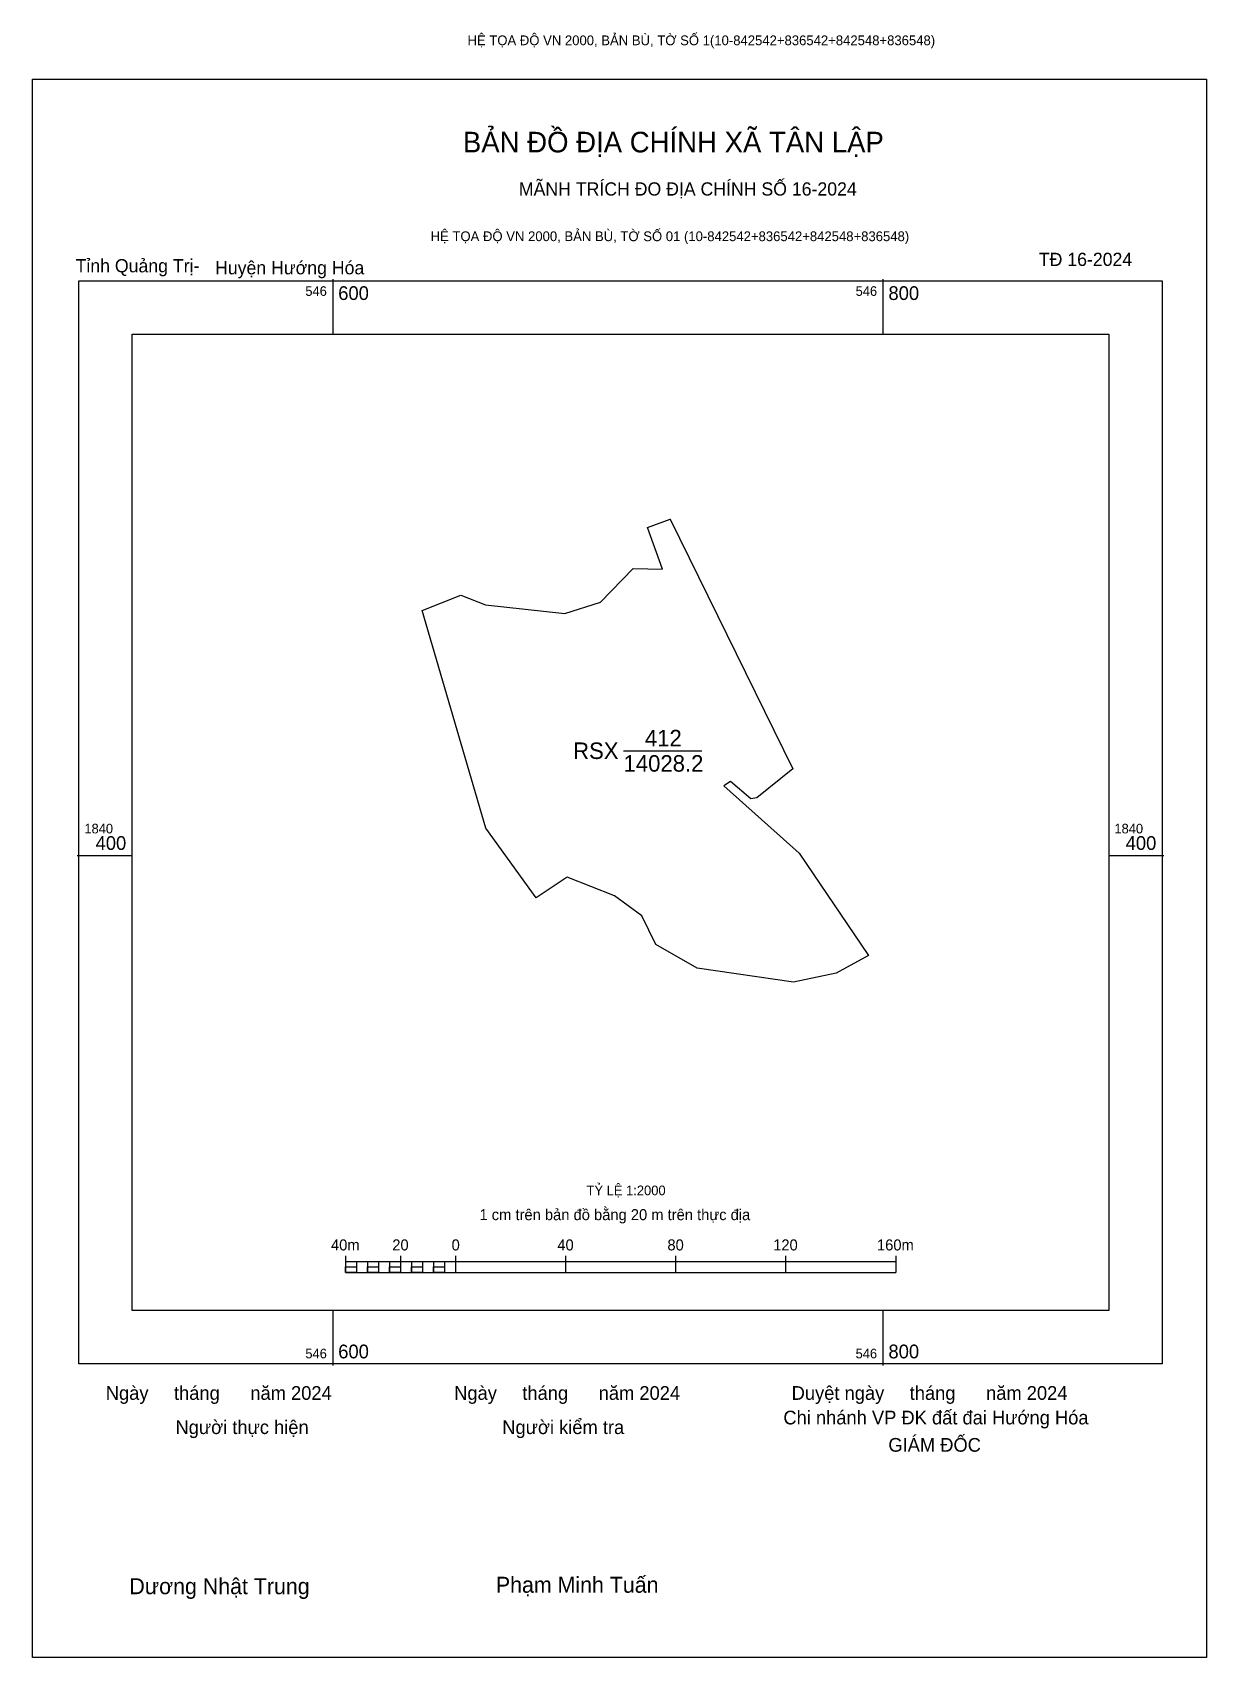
# Model space of a CAD drawing. Extents: x 546491 to 546918, y 1840108 to 1840699.
import ezdxf

# ---------------------------------------------------------------- set-up
doc = ezdxf.new("R2010")
doc.units = 0
for name, color, linetype in [('Level 10', 7, 'Continuous'), ('Level 13', 7, 'Continuous'), ('Level 15', 7, 'Continuous'), ('Level 27', 7, 'Continuous'), ('Level 6', 7, 'Continuous'), ('Level 62', 7, 'Continuous'), ('Level 63', 7, 'Continuous'), ('Level 9', 7, 'Continuous')]:
    doc.layers.add(name, color=color, linetype=linetype)

msp = doc.modelspace()

# ---------------------------------------------------------------- linework, layer by layer
at = {"layer": 'Level 10'}
msp.add_line((546705.72, 1840438.05), (546734.18, 1840438.05), dxfattribs=at)
msp.add_lwpolyline([(546722.71, 1840522.2), (546767.28, 1840431.42), (546754.13, 1840420.91), (546752.03, 1840420.6), (546744.56, 1840426.92), (546742.18, 1840425.26), (546769.5, 1840400.8), (546794.78, 1840363.65), (546783.05, 1840357.17), (546767.46, 1840353.9), (546732.49, 1840359), (546717.49, 1840367.65), (546712.31, 1840378.07), (546702.39, 1840385.28), (546685.28, 1840392.13), (546673.99, 1840384.54), (546655.67, 1840409.87), (546632.49, 1840489.07), (546646.62, 1840494.67), (546655.5, 1840491.05), (546684.39, 1840487.99), (546697.37, 1840492.07), (546709.21, 1840504.33), (546719.91, 1840504.03), (546714.39, 1840519.25)], close=True, dxfattribs=at)
at = {"layer": 'Level 15'}
msp.add_lwpolyline([(546490.89, 1840682.23), (546917.6, 1840682.23), (546917.6, 1840108.39), (546490.89, 1840108.39)], close=True, dxfattribs=at)
at = {"layer": 'Level 27'}
for p, q in [((546722.71, 1840522.2), (546722.73, 1840522.21)), ((546767.28, 1840431.42), (546767.29, 1840431.43))]:
    msp.add_line(p, q, dxfattribs=at)
at = {"layer": 'Level 62'}
msp.add_lwpolyline([(546527.13, 1840589.54), (546882.15, 1840589.54), (546882.15, 1840234.52), (546527.13, 1840234.52)], close=True, dxfattribs=at)
at = {"layer": 'Level 63'}
for p, q in [((546600, 1840609.54), (546600, 1840589.54)), ((546800, 1840609.54), (546800, 1840589.54)), ((546507.13, 1840400), (546527.13, 1840400)), ((546882.15, 1840400), (546902.15, 1840400)), ((546604.64, 1840254.39), (546604.64, 1840248.39)), ((546604.64, 1840252.39), (546804.64, 1840252.39)), ((546608.64, 1840252.39), (546608.64, 1840248.39)), ((546612.64, 1840252.39), (546612.64, 1840248.39)), ((546616.64, 1840252.39), (546616.64, 1840248.39)), ((546620.64, 1840252.39), (546620.64, 1840248.39)), ((546624.64, 1840254.39), (546624.64, 1840248.39)), ((546624.64, 1840252.39), (546624.64, 1840248.39)), ((546628.64, 1840252.39), (546628.64, 1840248.39)), ((546632.64, 1840252.39), (546632.64, 1840248.39)), ((546636.64, 1840252.39), (546636.64, 1840248.39)), ((546640.64, 1840252.39), (546640.64, 1840248.39)), ((546644.64, 1840254.39), (546644.64, 1840248.39)), ((546644.64, 1840252.39), (546644.64, 1840248.39)), ((546684.64, 1840254.39), (546684.64, 1840248.39)), ((546724.64, 1840254.39), (546724.64, 1840248.39)), ((546764.64, 1840254.39), (546764.64, 1840248.39)), ((546804.64, 1840254.39), (546804.64, 1840248.39)), ((546604.64, 1840248.39), (546804.64, 1840248.39)), ((546600, 1840234.52), (546600, 1840214.52)), ((546800, 1840234.52), (546800, 1840214.52))]:
    msp.add_line(p, q, dxfattribs=at)
for points in [[(546507.75, 1840608.92), (546901.52, 1840608.92), (546901.52, 1840215.15), (546507.75, 1840215.15)], [(546604.64, 1840250.39), (546608.64, 1840250.39), (546608.64, 1840248.39), (546604.64, 1840248.39)], [(546604.64, 1840250.39), (546608.64, 1840250.39), (546608.64, 1840248.39), (546604.64, 1840248.39)], [(546612.64, 1840250.39), (546616.64, 1840250.39), (546616.64, 1840248.39), (546612.64, 1840248.39)], [(546620.64, 1840250.39), (546624.64, 1840250.39), (546624.64, 1840248.39), (546620.64, 1840248.39)], [(546628.64, 1840250.39), (546632.64, 1840250.39), (546632.64, 1840248.39), (546628.64, 1840248.39)], [(546636.64, 1840250.39), (546640.64, 1840250.39), (546640.64, 1840248.39), (546636.64, 1840248.39)]]:
    msp.add_lwpolyline(points, close=True, dxfattribs=at)

# ---------------------------------------------------------------- texts
at = {"layer": 'Level 13'}
for s, p in [('RSX', (546687.39, 1840435.05)), ('412', (546713.49, 1840439.65)), ('14028.2', (546705.73, 1840430.45))]:
    msp.add_text(s, height=6, dxfattribs=at).set_placement(p)
at = {"layer": 'Level 6'}
msp.add_text('TỶ LỆ 1:2000', height=3.5158, dxfattribs=at).set_placement((546692.26, 1840276.45))
at = {"layer": 'Level 63'}
for s, height, p in [('HỆ TỌA ĐỘ VN 2000, BẢN BÙ, TỜ SỐ 1(10-842542+836542+842548+836548)', 3.5565, (546649, 1840694.54)), ('BẢN ĐỒ ĐỊA CHÍNH XÃ TÂN LẬP', 7.4873, (546647.33, 1840655.58)), ('MÃNH TRÍCH ĐO ĐỊA CHÍNH SỐ 16-2024', 4.8044, (546667.67, 1840639.89)), ('HỆ TỌA ĐỘ VN 2000, BẢN BÙ, TỜ SỐ 01 (10-842542+836542+842548+836548)', 3.5565, (546635.6, 1840623.31)), ('546', 3.5, (546590.07, 1840603.42)), ('600', 5, (546602, 1840601.92)), ('546', 3.5, (546790.07, 1840603.42)), ('800', 5, (546802, 1840601.92)), ('1840', 3.5, (546509.75, 1840408)), ('1840', 3.5, (546884.15, 1840408)), ('400', 5, (546513.81, 1840402)), ('400', 5, (546888.21, 1840402)), ('1 cm trên bản đồ bằng 20 m trên thực địa', 4, (546653.35, 1840267.39)), ('40m', 4, (546599.38, 1840256.39)), ('20', 4, (546621.66, 1840256.39)), ('0', 4, (546643.22, 1840256.39)), ('40', 4, (546681.66, 1840256.39)), ('80', 4, (546721.66, 1840256.39)), ('120', 4, (546760.11, 1840256.39)), ('160m', 4, (546797.83, 1840256.39)), ('600', 5, (546602, 1840217.15)), ('800', 5, (546802, 1840217.15)), ('546', 3.5, (546590.07, 1840217.15)), ('546', 3.5, (546790.07, 1840217.15)), ('Ngày     tháng      năm 2024', 4.9766, (546517.53, 1840202.07)), ('Ngày     tháng      năm 2024', 4.9766, (546644.15, 1840202.07)), ('Duyệt ngày     tháng      năm 2024', 4.9766, (546766.82, 1840202.07)), ('Chi nhánh VP ĐK đất đai Hướng Hóa', 4.9766, (546763.81, 1840193.14)), ('Người thực hiện', 4.9766, (546542.86, 1840189.63)), ('Người kiểm tra', 4.9766, (546661.64, 1840189.63)), ('GIÁM ĐỐC', 4.977, (546801.97, 1840183.21)), ('Dương Nhật Trung', 5.8048, (546526.11, 1840131.41)), ('Phạm Minh Tuấn', 5.8048, (546659.31, 1840131.93))]:
    msp.add_text(s, height=height, dxfattribs=at).set_placement(p)
at = {"layer": 'Level 9'}
for s, height, p in [('TĐ 16-2024', 4.804, (546856.67, 1840614.29)), ('Tỉnh Quảng Trị-', 4.8044, (546506.56, 1840611.97)), ('Huyện Hướng Hóa', 4.8044, (546557.25, 1840611.25))]:
    msp.add_text(s, height=height, dxfattribs=at).set_placement(p)

doc.saveas('drawing.dxf')
